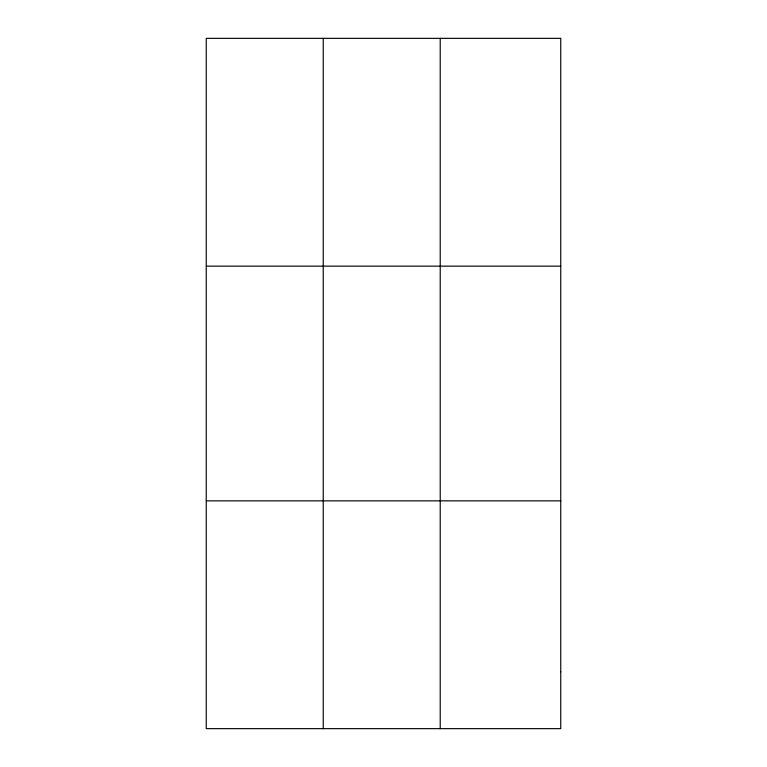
<?xml version="1.0" encoding="UTF-8"?>
<svg xmlns="http://www.w3.org/2000/svg" width="767" height="767" viewBox="0 0 767 767"><rect width="100%" height="100%" fill="white"/><g stroke="black" fill="none" stroke-linecap="round" stroke-linejoin="round"><path stroke-width="1.15" d="M323.233 38.35L323.233 728.65M440.22 38.35L440.22 728.65M206.246 266.149L560.754 266.149M206.246 500.851L560.754 500.851M560.754 671.7L560.754 728.65L206.246 728.65L206.246 38.35L560.754 38.35L560.754 671.7"/></g></svg>
